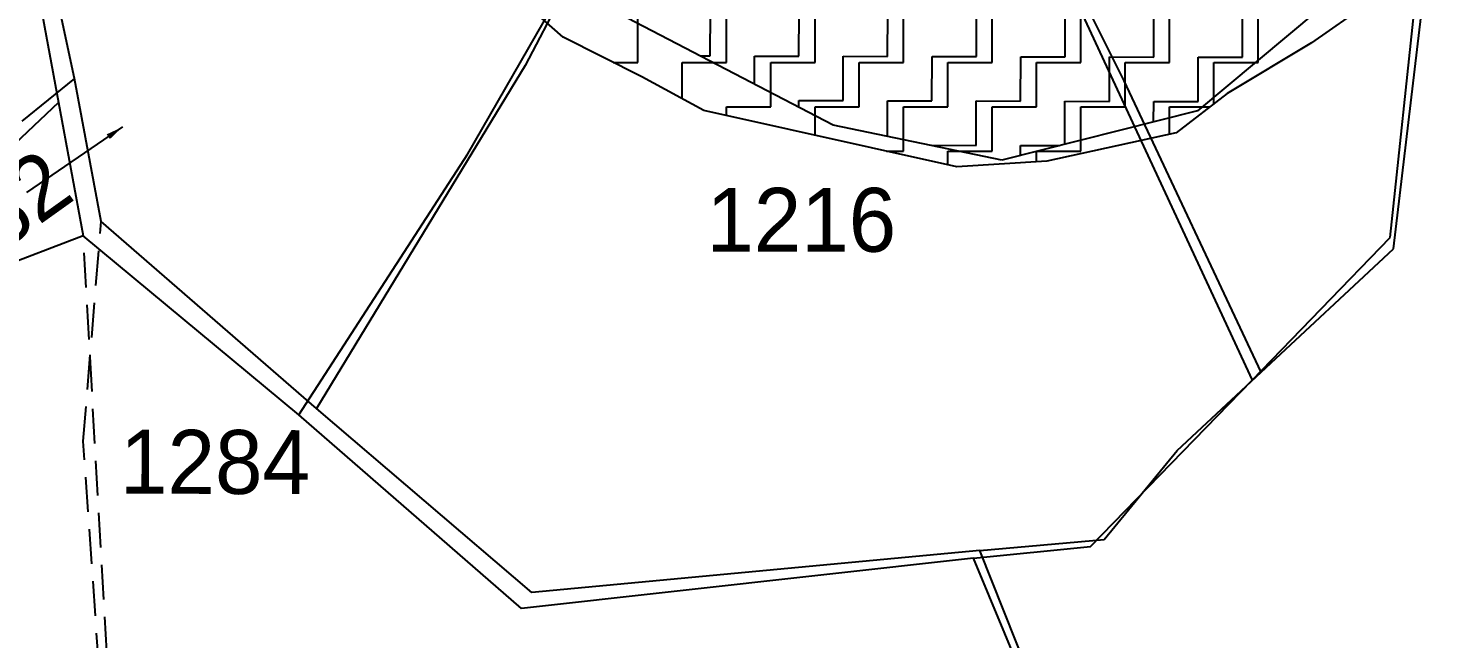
# Model space of a CAD drawing. Header units: metres. Extents: x 291362 to 296970, y 2012513 to 2016467.
# Drawn here: x 293827.8 to 294030.4, y 2013475.1 to 2013563 of the extents above; entities that cross this region are included whole.
import ezdxf
from ezdxf.enums import TextEntityAlignment as Align

# ---------------------------------------------------------------- set-up
doc = ezdxf.new("R2010")
doc.units = ezdxf.units.M
doc.linetypes.add('DASHED', pattern=[0.75, 0.5, -0.25])
for name, color, linetype in [('LINE_FOOTPATH', 1, 'DASHED'), ('POLY_HATCH', 12, 'Continuous'), ('POLY_PARCEL', 6, 'Continuous'), ('TEXT_PARCEL', 7, 'Continuous'), ('V_BOUND_LINE', 7, 'Continuous')]:
    doc.layers.add(name, color=color, linetype=linetype)
doc.styles.get("Standard").update_dxf_attribs({"font": 'simplex.shx'})
doc.styles.add('TEXT_MAP', font='')
doc.styles.get('TEXT_MAP').set_extended_font_data('Kruti Dev 050')
doc.dimstyles.get("Standard").update_dxf_attribs({"dimtxt": 0.18, "dimasz": 0.18, "dimexe": 0.18, "dimexo": 0.0625, "dimgap": 0.09, "dimtad": 0, "dimtih": 1, "dimtoh": 1, "dimdec": 4, "dimzin": 0, "dimdsep": 46, "dimtxsty": 'Standard', "dimcen": 0.09, "dimadec": 0, "dimazin": 0, "dimtfac": 1, "dimtdec": 4, "dimtofl": 0, "dimtmove": 0, "dimatfit": 3, "dimfxl": 1, "dimtolj": 1, "dimtzin": 0, "dimarcsym": 0})

msp = doc.modelspace()

# ---------------------------------------------------------------- linework, layer by layer
at = {"layer": 'LINE_FOOTPATH', "ltscale": 10}
for p, q in [((293835.73, 2013503.55), (293838.3, 2013535.18)), ((293845.52, 2013360.95), (293835.71, 2013533.13)), ((293844.25, 2013381.17), (293835.73, 2013503.55))]:
    msp.add_line(p, q, dxfattribs=at)
at = {"layer": 'POLY_HATCH'}
for p, q in [((293904.83, 2013561.7), (293890.24, 2013574.66)), ((293943.74, 2013549.06), (293911.73, 2013565.71)), ((294013.41, 2013565.45), (293996.24, 2013551.13)), ((294020.73, 2013566.56), (294012.62, 2013560.89)), ((293916.18, 2013556.03), (293904.83, 2013561.7)), ((294012.62, 2013560.89), (294000.47, 2013553.6)), ((293925.09, 2013551.17), (293916.18, 2013556.03)), ((294000.47, 2013553.6), (293993.17, 2013547.93)), ((293961.56, 2013543.07), (293925.09, 2013551.17)), ((293996.24, 2013551.13), (293968.04, 2013544.02)), ((293968.04, 2013544.02), (293943.74, 2013549.06)), ((293993.17, 2013547.93), (293974.53, 2013543.88)), ((293974.53, 2013543.88), (293961.56, 2013543.07))]:
    msp.add_line(p, q, dxfattribs=at)
at = {"layer": 'POLY_HATCH', "linetype": 'Continuous'}
for p, q in [((293926.04, 2013559.02), (293926.05, 2013565.41)), ((293938.82, 2013558.99), (293938.83, 2013565.38)), ((293951.59, 2013558.95), (293951.61, 2013565.34)), ((293964.37, 2013558.92), (293964.39, 2013565.31)), ((293977.15, 2013558.89), (293977.17, 2013565.28)), ((293989.93, 2013558.85), (293989.94, 2013565.24)), ((294002.7, 2013558.82), (294002.72, 2013565.21)), ((293915.6, 2013558.08), (293915.6, 2013564.46)), ((293928.36, 2013558.08), (293928.36, 2013564.46)), ((293941.13, 2013558.08), (293941.13, 2013564.46)), ((293953.89, 2013558.08), (293953.89, 2013564.46)), ((293966.65, 2013558.08), (293966.65, 2013564.46)), ((293979.42, 2013558.08), (293979.42, 2013564.46)), ((293992.18, 2013558.08), (293992.18, 2013564.46)), ((294004.95, 2013558.08), (294004.95, 2013564.46)), ((293924.58, 2013559.02), (293926.04, 2013559.02)), ((293932.42, 2013554.95), (293932.43, 2013559)), ((293932.43, 2013559), (293938.82, 2013558.99)), ((293945.19, 2013552.58), (293945.2, 2013558.97)), ((293945.2, 2013558.97), (293951.59, 2013558.95)), ((293957.97, 2013552.55), (293957.98, 2013558.94)), ((293957.98, 2013558.94), (293964.37, 2013558.92)), ((293970.74, 2013552.52), (293970.76, 2013558.9)), ((293970.76, 2013558.9), (293977.15, 2013558.89)), ((293983.52, 2013552.48), (293983.54, 2013558.87)), ((293983.54, 2013558.87), (293989.93, 2013558.85)), ((293996.3, 2013552.45), (293996.32, 2013558.84)), ((293996.32, 2013558.84), (294002.7, 2013558.82)), ((293912.07, 2013558.08), (293915.6, 2013558.08)), ((293921.98, 2013558.08), (293928.36, 2013558.08)), ((293921.98, 2013552.86), (293921.98, 2013558.08)), ((293934.74, 2013558.08), (293941.13, 2013558.08)), ((293934.74, 2013551.7), (293934.74, 2013558.08)), ((293947.51, 2013558.08), (293953.89, 2013558.08)), ((293947.51, 2013551.7), (293947.51, 2013558.08)), ((293960.27, 2013558.08), (293966.65, 2013558.08)), ((293960.27, 2013551.7), (293960.27, 2013558.08)), ((293973.04, 2013558.08), (293979.42, 2013558.08)), ((293973.04, 2013551.7), (293973.04, 2013558.08)), ((293985.8, 2013558.08), (293992.18, 2013558.08)), ((293985.8, 2013551.7), (293985.8, 2013558.08)), ((293998.56, 2013558.08), (294004.95, 2013558.08)), ((293998.56, 2013552.12), (293998.56, 2013558.08)), ((293928.36, 2013551.7), (293934.74, 2013551.7)), ((293928.36, 2013550.44), (293928.36, 2013551.7)), ((293938.8, 2013552.6), (293945.19, 2013552.58)), ((293938.8, 2013551.63), (293938.8, 2013552.6)), ((293941.13, 2013551.7), (293947.51, 2013551.7)), ((293941.13, 2013547.6), (293941.13, 2013551.7)), ((293951.56, 2013547.44), (293951.58, 2013552.57)), ((293951.58, 2013552.57), (293957.97, 2013552.55)), ((293953.89, 2013551.7), (293960.27, 2013551.7)), ((293953.89, 2013545.31), (293953.89, 2013551.7)), ((293964.34, 2013546.14), (293964.35, 2013552.53)), ((293964.35, 2013552.53), (293970.74, 2013552.52)), ((293966.65, 2013551.7), (293973.04, 2013551.7)), ((293966.65, 2013545.31), (293966.65, 2013551.7)), ((293977.12, 2013546.31), (293977.13, 2013552.5)), ((293977.13, 2013552.5), (293983.52, 2013552.48)), ((293979.42, 2013551.7), (293985.8, 2013551.7)), ((293979.42, 2013545.31), (293979.42, 2013551.7)), ((293989.9, 2013549.53), (293989.91, 2013552.47)), ((293989.91, 2013552.47), (293996.3, 2013552.45)), ((293992.18, 2013551.7), (293998.02, 2013551.7)), ((293992.18, 2013547.71), (293992.18, 2013551.7)), ((293951.44, 2013545.31), (293953.89, 2013545.31)), ((293957.95, 2013546.16), (293964.34, 2013546.14)), ((293957.95, 2013546.12), (293957.95, 2013546.16)), ((293960.27, 2013545.31), (293966.65, 2013545.31)), ((293960.27, 2013543.35), (293960.27, 2013545.31)), ((293970.72, 2013544.7), (293970.73, 2013546.13)), ((293970.73, 2013546.13), (293976.32, 2013546.11)), ((293973.04, 2013545.31), (293979.42, 2013545.31)), ((293973.04, 2013543.78), (293973.04, 2013545.31))]:
    msp.add_line(p, q, dxfattribs=at)
at = {"layer": 'POLY_PARCEL'}
for p, q in [((293985.66, 2013555.45), (293956.54, 2013613.7)), ((293927.04, 2013610.63), (293899.38, 2013557.62)), ((293891.11, 2013544.93), (293917.42, 2013590.69)), ((293834.47, 2013555.77), (293830.1, 2013576.09)), ((293974.79, 2013575.44), (294004.08, 2013512.33)), ((293828.34, 2013573.11), (293832.17, 2013552.33)), ((294024.46, 2013531.27), (294029.23, 2013571.65)), ((293899.38, 2013557.62), (293869.33, 2013508.29)), ((293834.47, 2013555.77), (293826.88, 2013549.63)), ((293838.3, 2013535.18), (293834.47, 2013555.77)), ((294005.37, 2013513.48), (293985.66, 2013555.45)), ((293832.17, 2013552.33), (293795.47, 2013517.66)), ((293832.17, 2013552.33), (293835.71, 2013533.13)), ((293866.76, 2013507.36), (293891.11, 2013544.93)), ((293869.33, 2013508.29), (293838.3, 2013535.18)), ((293835.71, 2013533.13), (293801.32, 2013519.91)), ((293866.76, 2013507.36), (293835.71, 2013533.13)), ((294005.37, 2013513.48), (294024.46, 2013531.27)), ((293993.29, 2013502.22), (294005.37, 2013513.48)), ((293900.35, 2013481.8), (293869.33, 2013508.29)), ((293898.86, 2013479.48), (293866.76, 2013507.36)), ((293982.76, 2013489.43), (293993.29, 2013502.22)), ((293964.88, 2013487.85), (293982.76, 2013489.43)), ((293963.97, 2013486.73), (293898.86, 2013479.48)), ((293964.88, 2013487.85), (293900.35, 2013481.8)), ((293974.88, 2013462.76), (293964.88, 2013487.85))]:
    msp.add_line(p, q, dxfattribs=at)
at = {"layer": 'V_BOUND_LINE'}
for p, q in [((294023.96, 2013532.88), (294030.41, 2013593.35)), ((294004.08, 2013512.33), (294023.96, 2013532.88)), ((293980.82, 2013488.42), (294004.08, 2013512.33)), ((293963.97, 2013486.73), (293980.82, 2013488.42)), ((293974.76, 2013460.8), (293963.97, 2013486.73))]:
    msp.add_line(p, q, dxfattribs=at)

# ---------------------------------------------------------------- texts
at = {"layer": 'TEXT_PARCEL', "style": 'TEXT_MAP'}
msp.add_text('1282', height=9.19, rotation=35.5218, dxfattribs=at).set_placement((293821.06, 2013534.36), align=Align.MIDDLE)
msp.add_text('1216', height=9.19, dxfattribs=at).set_placement((293939.15, 2013535.43), align=Align.MIDDLE)
msp.add_text('1284', height=9.2, rotation=359.8511, dxfattribs=at).set_placement((293854.7, 2013495.98), align=Align.CENTER)

# ---------------------------------------------------------------- leaders
msp.add_leader([(293841.4, 2013548.8), (293827.57, 2013539.38)], dimstyle='Standard', override={"dimtxt": 2.5, "dimasz": 2.5, "dimexe": 1.25, "dimexo": 0.625, "dimgap": 0.625, "dimtad": 1, "dimtih": 0, "dimtoh": 0, "dimzin": 8, "dimcen": 2.5, "dimtofl": 1})

doc.saveas('drawing.dxf')
